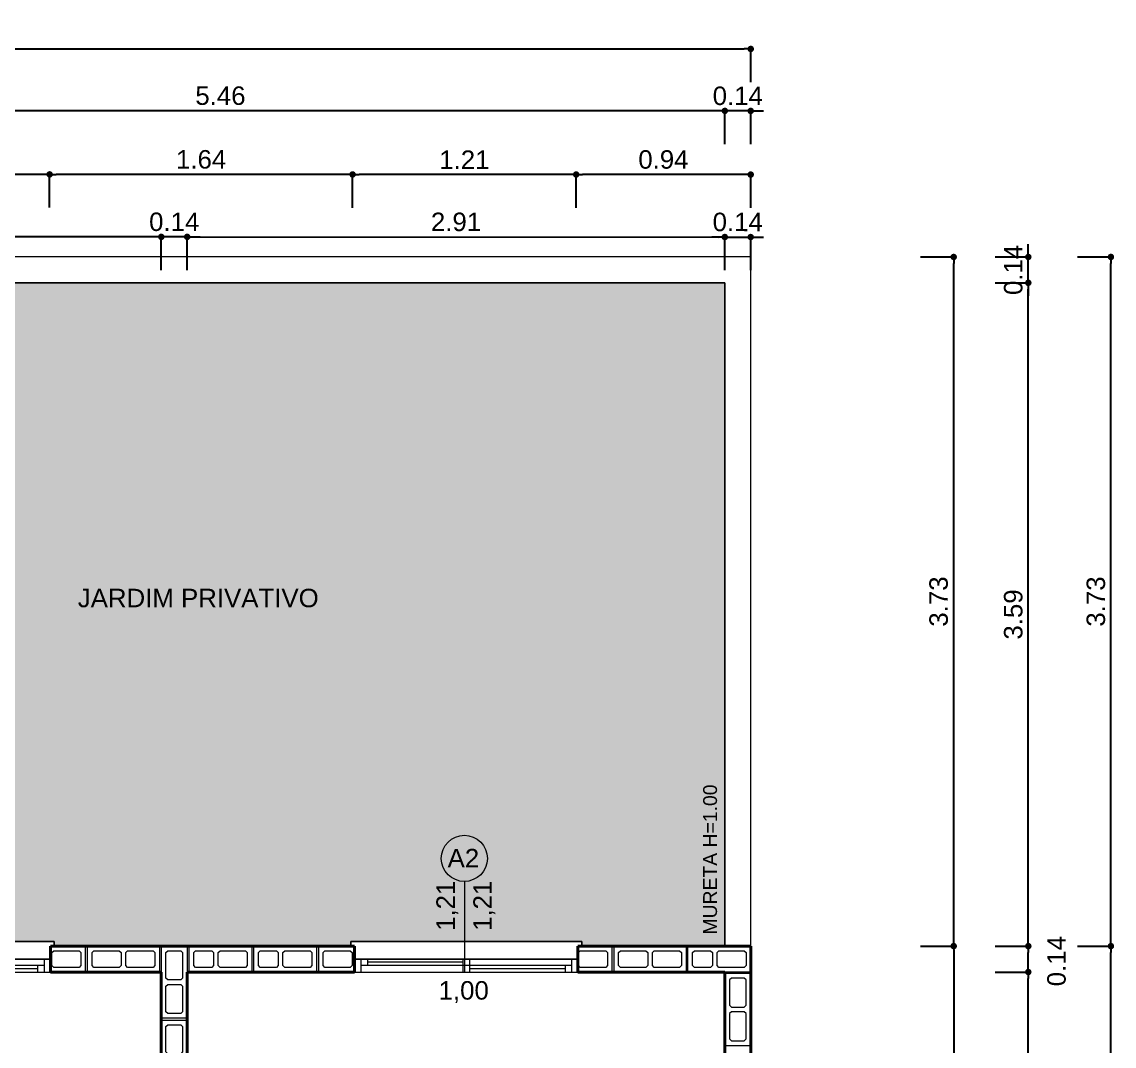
# Model space of a CAD drawing. Header units: millimetres. Extents: x 173 to 410, y -14 to 183.
# Drawn here: x 354.8 to 360.71, y 2.27 to 7.81 of the extents above; entities that cross this region are included whole.
import ezdxf
from ezdxf.enums import TextEntityAlignment as Align

# ---------------------------------------------------------------- set-up
doc = ezdxf.new("R2010")
doc.units = ezdxf.units.MM
doc.layers.get('0').update_dxf_attribs({"color": 4})
for name, color, linetype, lineweight in [('ARQ Alvenaria', 201, 'Continuous', 40), ('ARQ Anotações', 2, 'Continuous', 5), ('ARQ Caixilharia', 140, 'Continuous', 9), ('ARQ Hachuras', 8, 'Continuous', 5), ('ARQ Visto', 152, 'Continuous', 13)]:
    doc.layers.add(name, color=color, linetype=linetype, lineweight=lineweight)
doc.styles.get("Standard").update_dxf_attribs({"font": 'arial.ttf'})
doc.dimstyles.new('Executivo 1-50', dxfattribs={"dimtxt": 0.1, "dimasz": 0.035, "dimexe": 0, "dimexo": 0.0625, "dimgap": 0.03, "dimtad": 1, "dimzin": 0, "dimdsep": 46, "dimtxsty": 'Standard', "dimblk": 'DOT', "dimcen": 0.09, "dimclrd": 8, "dimclre": 8, "dimadec": 0, "dimazin": 0, "dimtfac": 1, "dimtix": 1, "dimtmove": 2, "dimatfit": 3, "dimldrblk": 'DOT', "dimfxl": 0.18, "dimfxlon": 1, "dimtolj": 1, "dimtzin": 0, "dimarcsym": 0})

# ---------------------------------------------------------------- blocks, each defined once
blk = doc.blocks.new('SLAB_182', base_point=(8.245, 5.745))
at = {"layer": 'ARQ Visto', "lineweight": 13, "flags": 128}
blk.add_lwpolyline([(8.245, 5.745), (8.245, 5.675), (9.455, 5.675), (9.455, 5.745), (9.475, 5.745), (9.475, 5.77), (8.225, 5.77), (8.225, 5.745)], close=True, dxfattribs=at)
blk = doc.blocks.new('SLAB_183', base_point=(11.1, 5.745))
at = {"layer": 'ARQ Visto', "lineweight": 13, "flags": 128}
blk.add_lwpolyline([(11.1, 5.745), (11.1, 5.675), (12.31, 5.675), (12.31, 5.745), (12.33, 5.745), (12.33, 5.77), (11.08, 5.77), (11.08, 5.745)], close=True, dxfattribs=at)
blk = doc.blocks.new('_DOT')
at = {"color": 0, "linetype": 'ByBlock', "lineweight": -2}
blk.add_line((-0.5, 0), (-1, 0), dxfattribs=at)
at = {"color": 0, "linetype": 'ByBlock', "const_width": 0.5}
blk.add_lwpolyline([(-0.25, 0, 1), (0.25, 0, 1)], format="xyb", close=True, dxfattribs=at)
blk = doc.blocks.new('*D1903')
at = {"layer": 'ARQ Anotações', "color": 8, "lineweight": -2, "transparency": 16777216}
for p, q in [((360.5099, 2.8096), (360.6899, 2.8096)), ((360.6899, -8.6454), (360.6899, 2.7746)), ((360.5099, -8.6804), (360.6899, -8.6804))]:
    blk.add_line(p, q, dxfattribs=at)
at = {"layer": 'Defpoints', "color": 0, "transparency": 16777216}
for p in [(359.7875, 2.8096), (360.6899, 2.8096), (358.7404, -8.6804)]:
    blk.add_point(p, dxfattribs=at)
at = {"layer": 'ARQ Anotações', "color": 8, "lineweight": -2, "transparency": 16777216, "xscale": 0.035, "yscale": 0.035, "zscale": 0.035}
for p, rotation in [((360.6899, 2.8096), 90), ((360.6899, -8.6804), 270)]:
    blk.add_blockref('_DOT', p, dxfattribs=dict(at, rotation=rotation))
at = {"layer": 'ARQ Anotações', "color": 0, "transparency": 16777216, "insert": (360.6088, -2.9354), "char_height": 0.1, "attachment_point": 5, "rotation": 90}
blk.add_mtext('\\A1;11.49', dxfattribs=at)
blk = doc.blocks.new('*D1915')
at = {"layer": 'ARQ Anotações', "color": 8, "lineweight": -2, "transparency": 16777216}
for p, q in [((360.0627, 2.6696), (360.2427, 2.6696)), ((360.2427, 0.2946), (360.2427, 2.6346)), ((360.0627, 0.2596), (360.2427, 0.2596))]:
    blk.add_line(p, q, dxfattribs=at)
at = {"layer": 'Defpoints', "color": 0, "transparency": 16777216}
for p in [(358.6004, 2.6696), (360.2427, 2.6696), (358.6004, 0.2596)]:
    blk.add_point(p, dxfattribs=at)
at = {"layer": 'ARQ Anotações', "color": 8, "lineweight": -2, "transparency": 16777216, "xscale": 0.035, "yscale": 0.035, "zscale": 0.035}
for p, rotation in [((360.2427, 2.6696), 90), ((360.2427, 0.2596), 270)]:
    blk.add_blockref('_DOT', p, dxfattribs=dict(at, rotation=rotation))
at = {"layer": 'ARQ Anotações', "color": 0, "transparency": 16777216, "insert": (360.1625, 1.4646), "char_height": 0.1, "attachment_point": 5, "rotation": 90}
blk.add_mtext('\\A1;2.41', dxfattribs=at)
blk = doc.blocks.new('*D1916')
at = {"layer": 'ARQ Anotações', "color": 8, "lineweight": -2, "transparency": 16777216}
for p, q in [((360.0627, 2.8096), (360.2427, 2.8096)), ((360.2427, 2.7046), (360.2427, 2.7746)), ((360.0627, 2.6696), (360.2427, 2.6696))]:
    blk.add_line(p, q, dxfattribs=at)
at = {"layer": 'Defpoints', "color": 0, "transparency": 16777216}
for p in [(358.6004, 2.8096), (360.2427, 2.8096), (358.6004, 2.6696)]:
    blk.add_point(p, dxfattribs=at)
at = {"layer": 'ARQ Anotações', "color": 8, "lineweight": -2, "transparency": 16777216, "xscale": 0.035, "yscale": 0.035, "zscale": 0.035}
for p, rotation in [((360.2427, 2.8096), 90), ((360.2427, 2.6696), 270)]:
    blk.add_blockref('_DOT', p, dxfattribs=dict(at, rotation=rotation))
at = {"layer": 'ARQ Anotações', "color": 0, "transparency": 16777216, "insert": (360.3959, 2.7282), "char_height": 0.1, "attachment_point": 5, "rotation": 90}
blk.add_mtext('\\A1;0.14', dxfattribs=at)
blk = doc.blocks.new('*D1923')
at = {"layer": 'ARQ Anotações', "color": 8, "lineweight": -2, "transparency": 16777216}
for p, q in [((353.7345, 2.6696), (353.5545, 2.6696)), ((353.5545, -0.2054), (353.5545, 2.6346)), ((353.7345, -0.2404), (353.5545, -0.2404))]:
    blk.add_line(p, q, dxfattribs=at)
at = {"layer": 'Defpoints', "color": 0, "transparency": 16777216}
for p in [(353.5545, 2.6696), (355.8704, 2.6696), (354.7704, -0.2404)]:
    blk.add_point(p, dxfattribs=at)
at = {"layer": 'ARQ Anotações', "color": 8, "lineweight": -2, "transparency": 16777216, "xscale": 0.035, "yscale": 0.035, "zscale": 0.035}
for p, rotation in [((353.5545, 2.6696), 90), ((353.5545, -0.2404), 270)]:
    blk.add_blockref('_DOT', p, dxfattribs=dict(at, rotation=rotation))
at = {"layer": 'ARQ Anotações', "color": 0, "transparency": 16777216, "insert": (353.4735, 1.2146), "char_height": 0.1, "attachment_point": 5, "rotation": 90}
blk.add_mtext('\\A1;2.91', dxfattribs=at)
blk = doc.blocks.new('*D1941')
at = {"layer": 'ARQ Anotações', "color": 8, "lineweight": -2, "transparency": 16777216}
for p, q in [((360.0627, 6.3996), (360.2427, 6.3996)), ((360.2427, 2.8446), (360.2427, 6.3646)), ((360.0627, 2.8096), (360.2427, 2.8096))]:
    blk.add_line(p, q, dxfattribs=at)
at = {"layer": 'Defpoints', "color": 0, "transparency": 16777216}
for p in [(357.8958, 6.3996), (360.2427, 6.3996), (357.8958, 2.8096)]:
    blk.add_point(p, dxfattribs=at)
at = {"layer": 'ARQ Anotações', "color": 8, "lineweight": -2, "transparency": 16777216, "xscale": 0.035, "yscale": 0.035, "zscale": 0.035}
for p, rotation in [((360.2427, 6.3996), 90), ((360.2427, 2.8096), 270)]:
    blk.add_blockref('_DOT', p, dxfattribs=dict(at, rotation=rotation))
at = {"layer": 'ARQ Anotações', "color": 0, "transparency": 16777216, "insert": (360.1616, 4.6046), "char_height": 0.1, "attachment_point": 5, "rotation": 90}
blk.add_mtext('\\A1;3.59', dxfattribs=at)
blk = doc.blocks.new('*D1942')
at = {"layer": 'ARQ Anotações', "color": 8, "lineweight": -2, "transparency": 16777216}
for p, q in [((360.2427, 6.5746), (360.2427, 6.6096)), ((360.0627, 6.5396), (360.2427, 6.5396)), ((360.2427, 6.3996), (360.2427, 6.5396)), ((360.0627, 6.3996), (360.2427, 6.3996)), ((360.2427, 6.3646), (360.2427, 6.3296))]:
    blk.add_line(p, q, dxfattribs=at)
at = {"layer": 'Defpoints', "color": 0, "transparency": 16777216}
for p in [(357.8958, 6.5396), (360.2427, 6.5396), (357.8958, 6.3996)]:
    blk.add_point(p, dxfattribs=at)
at = {"layer": 'ARQ Anotações', "color": 8, "lineweight": -2, "transparency": 16777216, "xscale": 0.035, "yscale": 0.035, "zscale": 0.035}
for p, rotation in [((360.2427, 6.5396), 270), ((360.2427, 6.3996), 90)]:
    blk.add_blockref('_DOT', p, dxfattribs=dict(at, rotation=rotation))
at = {"layer": 'ARQ Anotações', "color": 0, "transparency": 16777216, "insert": (360.1617, 6.4696), "char_height": 0.1, "attachment_point": 5, "rotation": 90}
blk.add_mtext('\\A1;0.14', dxfattribs=at)
blk = doc.blocks.new('Janela de correr_2')
for p, q in [((0.605, 0), (-0.605, 0)), ((-0.605, 0), (-0.605, -0.07)), ((-0.57, -0.07), (-0.57, 0)), ((-0.535, -0.035), (-0.535, 0)), ((-0.0175, -0.07), (-0.0175, 0)), ((0.0175, -0.07), (0.0175, 0)), ((0.57, -0.07), (0.57, 0)), ((0.605, -0.07), (0.605, 0)), ((-0.57, -0.035), (0.57, -0.035)), ((-0.535, -0.0175), (-0.0175, -0.0175)), ((0.0175, -0.0525), (0.535, -0.0525)), ((0.535, -0.07), (0.535, -0.035)), ((-0.605, -0.07), (0.605, -0.07))]:
    blk.add_line(p, q)
blk = doc.blocks.new('Window-Door Marker - 70_5')
at = {"color": 8}
blk.add_line((0, -0.49), (0, 0), dxfattribs=at)
blk.add_circle((0, -0.615), 0.125, dxfattribs=at)
at = {"insert": (0.1394, 0.1679), "char_height": 0.1, "attachment_point": 7, "rotation": 180}
blk.add_mtext('{1,00}', dxfattribs=at)
for tag, rotation, p in [('AC_WIDO_B_SIZE', -90, (-0.1786, -0.2225)), ('AC_WIDO_A_SIZE', -90, (0.0214, -0.2225)), ('AC_MarkerText_1', 180, (0.0905, -0.5364))]:
    blk.add_attdef(tag, text='', height=0.1, rotation=rotation).set_placement(p, align=Align.BOTTOM_LEFT)
blk = doc.blocks.new('*D2142')
at = {"layer": 'ARQ Anotações', "color": 8, "lineweight": -2, "transparency": 16777216}
for p, q in [((353.7345, 2.6696), (353.5545, 2.6696)), ((353.5545, 2.6346), (353.5545, -0.2054)), ((353.7345, -0.2404), (353.5545, -0.2404))]:
    blk.add_line(p, q, dxfattribs=at)
at = {"layer": 'Defpoints', "color": 0, "transparency": 16777216}
for p in [(355.8704, 2.6696), (353.5545, -0.2404), (354.7704, -0.2404)]:
    blk.add_point(p, dxfattribs=at)
at = {"layer": 'ARQ Anotações', "color": 8, "lineweight": -2, "transparency": 16777216, "xscale": 0.035, "yscale": 0.035, "zscale": 0.035}
for p, rotation in [((353.5545, 2.6696), 90), ((353.5545, -0.2404), 270)]:
    blk.add_blockref('_DOT', p, dxfattribs=dict(at, rotation=rotation))
at = {"layer": 'ARQ Anotações', "color": 0, "transparency": 16777216, "insert": (353.4735, 1.2146), "char_height": 0.1, "attachment_point": 5, "rotation": 90}
blk.add_mtext('\\A1;2.91', dxfattribs=at)
blk = doc.blocks.new('*D2144')
at = {"layer": 'ARQ Anotações', "color": 8, "lineweight": -2, "transparency": 16777216}
for p, q in [((353.3745, 4.0446), (353.5545, 4.0446)), ((353.5545, 4.0096), (353.5545, 2.8446)), ((353.7345, 2.8096), (353.5545, 2.8096))]:
    blk.add_line(p, q, dxfattribs=at)
at = {"layer": 'Defpoints', "color": 0, "transparency": 16777216}
for p in [(353.1403, 4.0446), (353.5545, 2.8096), (355.8704, 2.8096)]:
    blk.add_point(p, dxfattribs=at)
at = {"layer": 'ARQ Anotações', "color": 8, "lineweight": -2, "transparency": 16777216, "xscale": 0.035, "yscale": 0.035, "zscale": 0.035}
for p, rotation in [((353.5545, 4.0446), 90), ((353.5545, 2.8096), 270)]:
    blk.add_blockref('_DOT', p, dxfattribs=dict(at, rotation=rotation))
at = {"layer": 'ARQ Anotações', "color": 0, "transparency": 16777216, "insert": (353.4734, 3.4271), "char_height": 0.1, "attachment_point": 5, "rotation": 90}
blk.add_mtext('\\A1;1.23', dxfattribs=at)
blk = doc.blocks.new('*D2145')
at = {"layer": 'ARQ Anotações', "color": 8, "lineweight": -2, "transparency": 16777216}
for p, q in [((353.7345, 2.8096), (353.5545, 2.8096)), ((353.5545, 2.7746), (353.5545, 2.7046)), ((353.7345, 2.6696), (353.5545, 2.6696))]:
    blk.add_line(p, q, dxfattribs=at)
at = {"layer": 'Defpoints', "color": 0, "transparency": 16777216}
for p in [(355.8704, 2.8096), (353.5545, 2.6696), (355.8704, 2.6696)]:
    blk.add_point(p, dxfattribs=at)
at = {"layer": 'ARQ Anotações', "color": 8, "lineweight": -2, "transparency": 16777216, "xscale": 0.035, "yscale": 0.035, "zscale": 0.035}
for p, rotation in [((353.5545, 2.8096), 90), ((353.5545, 2.6696), 270)]:
    blk.add_blockref('_DOT', p, dxfattribs=dict(at, rotation=rotation))
at = {"layer": 'ARQ Anotações', "color": 0, "transparency": 16777216, "insert": (353.6356, 2.457), "char_height": 0.1, "attachment_point": 5, "rotation": 90}
blk.add_mtext('\\A1;0.14', dxfattribs=at)
blk = doc.blocks.new('*D2178')
at = {"layer": 'ARQ Anotações', "color": 8, "lineweight": -2, "transparency": 16777216}
for p, q in [((332.2507, 7.4854), (332.2507, 7.6654)), ((332.2857, 7.6654), (358.7055, 7.6654)), ((358.7405, 7.4854), (358.7405, 7.6654))]:
    blk.add_line(p, q, dxfattribs=at)
at = {"layer": 'Defpoints', "color": 0, "transparency": 16777216}
for p in [(358.7405, 7.6654), (332.2507, 2.8096), (358.7405, 2.8096)]:
    blk.add_point(p, dxfattribs=at)
at = {"layer": 'ARQ Anotações', "color": 8, "lineweight": -2, "transparency": 16777216, "xscale": 0.035, "yscale": 0.035, "zscale": 0.035, "rotation": 180}
blk.add_blockref('_DOT', (332.2507, 7.6654), dxfattribs=at)
at = {"layer": 'ARQ Anotações', "color": 8, "lineweight": -2, "transparency": 16777216, "xscale": 0.035, "yscale": 0.035, "zscale": 0.035}
blk.add_blockref('_DOT', (358.7405, 7.6654), dxfattribs=at)
at = {"layer": 'ARQ Anotações', "color": 0, "transparency": 16777216, "insert": (345.4956, 7.7465), "char_height": 0.1, "attachment_point": 5}
blk.add_mtext('\\A1;26.49', dxfattribs=at)
blk = doc.blocks.new('*D2179')
at = {"layer": 'ARQ Anotações', "color": 8, "lineweight": -2, "transparency": 16777216}
for p, q in [((357.7955, 6.8056), (357.7956, 6.9856)), ((358.7053, 6.9854), (357.8306, 6.9856)), ((358.7402, 6.8054), (358.7403, 6.9854))]:
    blk.add_line(p, q, dxfattribs=at)
at = {"layer": 'Defpoints', "color": 0, "transparency": 16777216}
for p in [(357.7956, 6.9856), (357.7948, 4.2763), (358.7395, 4.276)]:
    blk.add_point(p, dxfattribs=at)
at = {"layer": 'ARQ Anotações', "color": 8, "lineweight": -2, "transparency": 16777216, "xscale": 0.035, "yscale": 0.035, "zscale": 0.035}
for p, rotation in [((357.7956, 6.9856), 179.9828600628424), ((358.7403, 6.9854), 359.9828600628423)]:
    blk.add_blockref('_DOT', p, dxfattribs=dict(at, rotation=rotation))
at = {"layer": 'ARQ Anotações', "color": 0, "transparency": 16777216, "insert": (358.268, 7.0666), "char_height": 0.1, "attachment_point": 5, "rotation": 359.98286}
blk.add_mtext('\\A1;0.94', dxfattribs=at)
blk = doc.blocks.new('*D2180')
at = {"layer": 'ARQ Anotações', "color": 8, "lineweight": -2, "transparency": 16777216}
for p, q in [((356.5855, 6.806), (356.5856, 6.986)), ((357.7606, 6.9857), (356.6206, 6.986)), ((357.7955, 6.8056), (357.7956, 6.9856))]:
    blk.add_line(p, q, dxfattribs=at)
at = {"layer": 'Defpoints', "color": 0, "transparency": 16777216}
for p in [(356.5856, 6.986), (356.5848, 4.2767), (357.7948, 4.2763)]:
    blk.add_point(p, dxfattribs=at)
at = {"layer": 'ARQ Anotações', "color": 8, "lineweight": -2, "transparency": 16777216, "xscale": 0.035, "yscale": 0.035, "zscale": 0.035}
for p, rotation in [((356.5856, 6.986), 179.9828600628424), ((357.7956, 6.9856), 359.9828600628423)]:
    blk.add_blockref('_DOT', p, dxfattribs=dict(at, rotation=rotation))
at = {"layer": 'ARQ Anotações', "color": 0, "transparency": 16777216, "insert": (357.1906, 7.066), "char_height": 0.1, "attachment_point": 5, "rotation": 359.98286}
blk.add_mtext('\\A1;1.21', dxfattribs=at)
blk = doc.blocks.new('*D2181')
at = {"layer": 'ARQ Anotações', "color": 8, "lineweight": -2, "transparency": 16777216}
for p, q in [((354.9459, 6.8065), (354.9459, 6.9865)), ((356.5506, 6.986), (354.9809, 6.9865)), ((356.5855, 6.806), (356.5856, 6.986))]:
    blk.add_line(p, q, dxfattribs=at)
at = {"layer": 'Defpoints', "color": 0, "transparency": 16777216}
for p in [(354.9459, 6.9865), (354.9451, 4.2772), (356.5848, 4.2767)]:
    blk.add_point(p, dxfattribs=at)
at = {"layer": 'ARQ Anotações', "color": 8, "lineweight": -2, "transparency": 16777216, "xscale": 0.035, "yscale": 0.035, "zscale": 0.035}
for p, rotation in [((354.9459, 6.9865), 179.9828600628424), ((356.5856, 6.986), 359.9828600628423)]:
    blk.add_blockref('_DOT', p, dxfattribs=dict(at, rotation=rotation))
at = {"layer": 'ARQ Anotações', "color": 0, "transparency": 16777216, "insert": (355.7658, 7.0673), "char_height": 0.1, "attachment_point": 5, "rotation": 359.98286}
blk.add_mtext('\\A1;1.64', dxfattribs=at)
blk = doc.blocks.new('*D2182')
at = {"layer": 'ARQ Anotações', "color": 8, "lineweight": -2, "transparency": 16777216}
for p, q in [((353.7359, 6.8069), (353.7359, 6.9869)), ((354.9109, 6.9865), (353.7709, 6.9869)), ((354.9459, 6.8065), (354.9459, 6.9865))]:
    blk.add_line(p, q, dxfattribs=at)
at = {"layer": 'Defpoints', "color": 0, "transparency": 16777216}
for p in [(353.7359, 6.9869), (353.7351, 4.2775), (354.9451, 4.2772)]:
    blk.add_point(p, dxfattribs=at)
at = {"layer": 'ARQ Anotações', "color": 8, "lineweight": -2, "transparency": 16777216, "xscale": 0.035, "yscale": 0.035, "zscale": 0.035}
for p, rotation in [((353.7359, 6.9869), 179.9828600628424), ((354.9459, 6.9865), 359.9828600628423)]:
    blk.add_blockref('_DOT', p, dxfattribs=dict(at, rotation=rotation))
at = {"layer": 'ARQ Anotações', "color": 0, "transparency": 16777216, "insert": (354.341, 7.0669), "char_height": 0.1, "attachment_point": 5, "rotation": 359.98286}
blk.add_mtext('\\A1;1.21', dxfattribs=at)
blk = doc.blocks.new('*D2186')
at = {"layer": 'ARQ Anotações', "color": 8, "lineweight": -2, "transparency": 16777216}
for p, q in [((355.5152, 6.6484), (355.4802, 6.6484)), ((355.5501, 6.4684), (355.5502, 6.6484)), ((355.6902, 6.6483), (355.5502, 6.6484)), ((355.6901, 6.4683), (355.6902, 6.6483)), ((355.7252, 6.6483), (355.7602, 6.6483))]:
    blk.add_line(p, q, dxfattribs=at)
at = {"layer": 'Defpoints', "color": 0, "transparency": 16777216}
for p in [(355.5502, 6.6484), (355.5491, 3.199), (355.6891, 3.199)]:
    blk.add_point(p, dxfattribs=at)
at = {"layer": 'ARQ Anotações', "color": 8, "lineweight": -2, "transparency": 16777216, "xscale": 0.035, "yscale": 0.035, "zscale": 0.035}
for p, rotation in [((355.5502, 6.6484), 359.9828600628423), ((355.6902, 6.6483), 179.9828600628424)]:
    blk.add_blockref('_DOT', p, dxfattribs=dict(at, rotation=rotation))
at = {"layer": 'ARQ Anotações', "color": 0, "transparency": 16777216, "insert": (355.6202, 6.7294), "char_height": 0.1, "attachment_point": 5, "rotation": 359.98286}
blk.add_mtext('\\A1;0.14', dxfattribs=at)
blk = doc.blocks.new('*D2187')
at = {"layer": 'ARQ Anotações', "color": 8, "lineweight": -2, "transparency": 16777216}
for p, q in [((353.1401, 6.4691), (353.1402, 6.6491)), ((355.5152, 6.6484), (353.1752, 6.6491)), ((355.5501, 6.4684), (355.5502, 6.6484))]:
    blk.add_line(p, q, dxfattribs=at)
at = {"layer": 'Defpoints', "color": 0, "transparency": 16777216}
for p in [(353.1402, 6.6491), (353.1392, 3.3397), (355.5491, 3.199)]:
    blk.add_point(p, dxfattribs=at)
at = {"layer": 'ARQ Anotações', "color": 8, "lineweight": -2, "transparency": 16777216, "xscale": 0.035, "yscale": 0.035, "zscale": 0.035}
for p, rotation in [((353.1402, 6.6491), 179.9828600628424), ((355.5502, 6.6484), 359.9828600628423)]:
    blk.add_blockref('_DOT', p, dxfattribs=dict(at, rotation=rotation))
at = {"layer": 'ARQ Anotações', "color": 0, "transparency": 16777216, "insert": (354.3452, 6.7289), "char_height": 0.1, "attachment_point": 5, "rotation": 359.98286}
blk.add_mtext('\\A1;2.41', dxfattribs=at)
blk = doc.blocks.new('*D2190')
at = {"layer": 'ARQ Anotações', "color": 8, "lineweight": -2, "transparency": 16777216}
for p, q in [((358.5654, 7.3301), (358.5304, 7.3301)), ((358.6003, 7.1501), (358.6004, 7.3301)), ((358.7404, 7.33), (358.6004, 7.3301)), ((358.7403, 7.15), (358.7404, 7.33)), ((358.7754, 7.33), (358.8104, 7.33))]:
    blk.add_line(p, q, dxfattribs=at)
at = {"layer": 'Defpoints', "color": 0, "transparency": 16777216}
for p in [(358.6004, 7.3301), (358.5997, 5.0941), (358.7397, 5.094)]:
    blk.add_point(p, dxfattribs=at)
at = {"layer": 'ARQ Anotações', "color": 8, "lineweight": -2, "transparency": 16777216, "xscale": 0.035, "yscale": 0.035, "zscale": 0.035}
for p, rotation in [((358.6004, 7.3301), 359.9828529428854), ((358.7404, 7.33), 179.9828529428853)]:
    blk.add_blockref('_DOT', p, dxfattribs=dict(at, rotation=rotation))
at = {"layer": 'ARQ Anotações', "color": 0, "transparency": 16777216, "insert": (358.6704, 7.4111), "char_height": 0.1, "attachment_point": 5, "rotation": 359.98285}
blk.add_mtext('\\A1;0.14', dxfattribs=at)
blk = doc.blocks.new('*D2191')
at = {"layer": 'ARQ Anotações', "color": 8, "lineweight": -2, "transparency": 16777216}
for p, q in [((353.1402, 7.1517), (353.1403, 7.3317)), ((358.5654, 7.3301), (353.1753, 7.3317)), ((358.6003, 7.1501), (358.6004, 7.3301))]:
    blk.add_line(p, q, dxfattribs=at)
at = {"layer": 'Defpoints', "color": 0, "transparency": 16777216}
for p in [(353.1403, 7.3317), (358.5997, 5.0941), (353.1395, 4.7532)]:
    blk.add_point(p, dxfattribs=at)
at = {"layer": 'ARQ Anotações', "color": 8, "lineweight": -2, "transparency": 16777216, "xscale": 0.035, "yscale": 0.035, "zscale": 0.035}
for p, rotation in [((353.1403, 7.3317), 179.9828529428853), ((358.6004, 7.3301), 359.9828529428854)]:
    blk.add_blockref('_DOT', p, dxfattribs=dict(at, rotation=rotation))
at = {"layer": 'ARQ Anotações', "color": 0, "transparency": 16777216, "insert": (355.8703, 7.4119), "char_height": 0.1, "attachment_point": 5, "rotation": 359.98285}
blk.add_mtext('\\A1;5.46', dxfattribs=at)
blk = doc.blocks.new('*D2193')
at = {"layer": 'ARQ Anotações', "color": 8, "lineweight": -2, "transparency": 16777216}
for p, q in [((355.6904, 6.4683), (355.6905, 6.6483)), ((355.7255, 6.6483), (358.5652, 6.6475)), ((358.6001, 6.4675), (358.6002, 6.6475))]:
    blk.add_line(p, q, dxfattribs=at)
at = {"layer": 'Defpoints', "color": 0, "transparency": 16777216}
for p in [(358.6002, 6.6475), (358.599, 2.8057), (355.6893, 2.5153)]:
    blk.add_point(p, dxfattribs=at)
at = {"layer": 'ARQ Anotações', "color": 8, "lineweight": -2, "transparency": 16777216, "xscale": 0.035, "yscale": 0.035, "zscale": 0.035}
for p, rotation in [((355.6905, 6.6483), 179.9828600628424), ((358.6002, 6.6475), 359.9828600628423)]:
    blk.add_blockref('_DOT', p, dxfattribs=dict(at, rotation=rotation))
at = {"layer": 'ARQ Anotações', "color": 0, "transparency": 16777216, "insert": (357.1454, 6.7289), "char_height": 0.1, "attachment_point": 5, "rotation": 359.98286}
blk.add_mtext('\\A1;2.91', dxfattribs=at)
blk = doc.blocks.new('*D2194')
at = {"layer": 'ARQ Anotações', "color": 8, "lineweight": -2, "transparency": 16777216}
for p, q in [((358.5652, 6.6475), (358.5302, 6.6475)), ((358.6001, 6.4675), (358.6002, 6.6475)), ((358.6002, 6.6475), (358.7402, 6.6474)), ((358.7401, 6.4674), (358.7402, 6.6474)), ((358.7752, 6.6474), (358.8102, 6.6474))]:
    blk.add_line(p, q, dxfattribs=at)
at = {"layer": 'Defpoints', "color": 0, "transparency": 16777216}
for p in [(358.7402, 6.6474), (358.599, 2.8057), (358.739, 2.8056)]:
    blk.add_point(p, dxfattribs=at)
at = {"layer": 'ARQ Anotações', "color": 8, "lineweight": -2, "transparency": 16777216, "xscale": 0.035, "yscale": 0.035, "zscale": 0.035}
for p, rotation in [((358.6002, 6.6475), 359.9828600628423), ((358.7402, 6.6474), 179.9828600628424)]:
    blk.add_blockref('_DOT', p, dxfattribs=dict(at, rotation=rotation))
at = {"layer": 'ARQ Anotações', "color": 0, "transparency": 16777216, "insert": (358.6702, 6.7285), "char_height": 0.1, "attachment_point": 5, "rotation": 359.98286}
blk.add_mtext('\\A1;0.14', dxfattribs=at)
blk = doc.blocks.new('*D2241')
at = {"layer": 'ARQ Anotações', "color": 8, "lineweight": -2, "transparency": 16777216}
for p, q in [((359.6589, 6.5396), (359.8389, 6.5396)), ((359.8389, 2.8446), (359.8389, 6.5046)), ((359.6589, 2.8096), (359.8389, 2.8096))]:
    blk.add_line(p, q, dxfattribs=at)
at = {"layer": 'Defpoints', "color": 0, "transparency": 16777216}
for p in [(358.3365, 6.5396), (359.8389, 6.5396), (358.1965, 2.8096)]:
    blk.add_point(p, dxfattribs=at)
at = {"layer": 'ARQ Anotações', "color": 8, "lineweight": -2, "transparency": 16777216, "xscale": 0.035, "yscale": 0.035, "zscale": 0.035}
for p, rotation in [((359.8389, 6.5396), 90), ((359.8389, 2.8096), 270)]:
    blk.add_blockref('_DOT', p, dxfattribs=dict(at, rotation=rotation))
at = {"layer": 'ARQ Anotações', "color": 0, "transparency": 16777216, "insert": (359.7578, 4.6746), "char_height": 0.1, "attachment_point": 5, "rotation": 90}
blk.add_mtext('\\A1;3.73', dxfattribs=at)
blk = doc.blocks.new('*D2252')
at = {"layer": 'ARQ Anotações', "color": 8, "lineweight": -2, "transparency": 16777216}
for p, q in [((359.6589, 2.8096), (359.8389, 2.8096)), ((359.8389, 2.7746), (359.8389, -0.2704)), ((359.6589, -0.3054), (359.8389, -0.3054))]:
    blk.add_line(p, q, dxfattribs=at)
at = {"layer": 'Defpoints', "color": 0, "transparency": 16777216}
for p in [(358.7404, 2.8096), (358.6879, -0.3054), (359.8389, -0.3054)]:
    blk.add_point(p, dxfattribs=at)
at = {"layer": 'ARQ Anotações', "color": 8, "lineweight": -2, "transparency": 16777216, "xscale": 0.035, "yscale": 0.035, "zscale": 0.035}
for p, rotation in [((359.8389, 2.8096), 90), ((359.8389, -0.3054), 270)]:
    blk.add_blockref('_DOT', p, dxfattribs=dict(at, rotation=rotation))
at = {"layer": 'ARQ Anotações', "color": 0, "transparency": 16777216, "insert": (359.7578, 1.2521), "char_height": 0.1, "attachment_point": 5, "rotation": 90}
blk.add_mtext('\\A1;3.11', dxfattribs=at)
blk = doc.blocks.new('*D2263')
at = {"layer": 'ARQ Anotações', "color": 8, "lineweight": -2, "transparency": 16777216}
for p, q in [((360.5099, 6.5396), (360.6899, 6.5396)), ((360.6899, 2.8446), (360.6899, 6.5046)), ((360.5099, 2.8096), (360.6899, 2.8096))]:
    blk.add_line(p, q, dxfattribs=at)
at = {"layer": 'Defpoints', "color": 0, "transparency": 16777216}
for p in [(359.1875, 6.5396), (360.6899, 6.5396), (359.0475, 2.8096)]:
    blk.add_point(p, dxfattribs=at)
at = {"layer": 'ARQ Anotações', "color": 8, "lineweight": -2, "transparency": 16777216, "xscale": 0.035, "yscale": 0.035, "zscale": 0.035}
for p, rotation in [((360.6899, 6.5396), 90), ((360.6899, 2.8096), 270)]:
    blk.add_blockref('_DOT', p, dxfattribs=dict(at, rotation=rotation))
at = {"layer": 'ARQ Anotações', "color": 0, "transparency": 16777216, "insert": (360.6088, 4.6746), "char_height": 0.1, "attachment_point": 5, "rotation": 90}
blk.add_mtext('\\A1;3.73', dxfattribs=at)

msp = doc.modelspace()

# ---------------------------------------------------------------- hatches: boundary and pattern name
at = {"layer": 'ARQ Hachuras'}
h = msp.add_hatch(dxfattribs=at)
h.set_pattern_fill('GRASS', color=256, scale=0.1, angle=67.14411, style=0)
h.set_pattern_definition([(157.1441, (332.250674, -8.68044), (-0.09262387, -0.03769375), [0.01875, -0.12267136]), (112.1441, (332.25067, -8.68044), (-0.09262387, -0.03769375), [0.01875, -0.08125]), (202.1441, (332.25067, -8.68044), (0.03769375, -0.09262387), [0.01875, -0.08125])])
h.paths.add_polyline_path([(356.5755, 2.8346), (357.8255, 2.8346), (357.8255, 2.8096), (358.6004, 2.8096), (358.6004, 6.3996), (353.1402, 6.3996), (353.1403, 2.8096), (353.7205, 2.8096), (353.7205, 2.8346), (354.9705, 2.8346), (354.9705, 2.8096), (356.5755, 2.8096)])

# ---------------------------------------------------------------- linework, layer by layer
at = {"layer": 'ARQ Alvenaria'}
for p, q in [((354.9504, 2.8096), (354.9504, 2.6696)), ((356.5955, 2.8096), (354.9504, 2.8096)), ((356.5955, 2.8096), (356.5955, 2.6696)), ((357.8055, 2.8096), (357.8055, 2.6696)), ((358.7404, 2.8096), (357.8055, 2.8096)), ((358.7404, -0.3054), (358.7404, 2.8096)), ((354.9504, 2.6696), (355.5504, 2.6696)), ((355.5504, 2.6696), (355.5504, -0.2404)), ((355.6904, -0.2404), (355.6904, 2.6696)), ((355.6904, 2.6696), (356.5955, 2.6696)), ((357.8055, 2.6696), (358.6004, 2.6696)), ((358.6004, 2.6696), (358.6004, 0.2596))]:
    msp.add_line(p, q, dxfattribs=at)
at = {"layer": 'ARQ Hachuras', "flags": 128}
for points in [[(354.9505, 2.6696), (355.1405, 2.6696), (355.1405, 2.8096), (354.9505, 2.8096)], [(356.5955, 2.8096), (356.4005, 2.8096), (356.4005, 2.6696), (356.5955, 2.6696)], [(357.8055, 2.6696), (357.9905, 2.6696), (357.9905, 2.8096), (357.8055, 2.8096)]]:
    msp.add_lwpolyline(points, dxfattribs=at)
for points in [[(355.1155, 2.7046), (355.1055, 2.6946), (354.968, 2.6946), (354.958, 2.7046), (354.958, 2.7746), (354.968, 2.7846), (355.1055, 2.7846), (355.1155, 2.7746)], [(355.5405, 2.6696), (355.1505, 2.6696), (355.1505, 2.8096), (355.5405, 2.8096)], [(355.333, 2.7046), (355.323, 2.6946), (355.1855, 2.6946), (355.1755, 2.7046), (355.1755, 2.7746), (355.1855, 2.7846), (355.323, 2.7846), (355.333, 2.7746)], [(355.5155, 2.7046), (355.5055, 2.6946), (355.368, 2.6946), (355.358, 2.7046), (355.358, 2.7746), (355.368, 2.7846), (355.5055, 2.7846), (355.5155, 2.7746)], [(355.5505, 2.4196), (355.5505, 2.8096), (355.6905, 2.8096), (355.6905, 2.4196)], [(355.5855, 2.6271), (355.5755, 2.6371), (355.5755, 2.7746), (355.5855, 2.7846), (355.6555, 2.7846), (355.6655, 2.7746), (355.6655, 2.6371), (355.6555, 2.6271)], [(355.7005, 2.8096), (356.0405, 2.8096), (356.0405, 2.6696), (355.7005, 2.6696)], [(355.7255, 2.7746), (355.7355, 2.7846), (355.823, 2.7846), (355.833, 2.7746), (355.833, 2.7046), (355.823, 2.6946), (355.7355, 2.6946), (355.7255, 2.7046)], [(355.858, 2.7746), (355.868, 2.7846), (356.0055, 2.7846), (356.0155, 2.7746), (356.0155, 2.7046), (356.0055, 2.6946), (355.868, 2.6946), (355.858, 2.7046)], [(356.0505, 2.8096), (356.3905, 2.8096), (356.3905, 2.6696), (356.0505, 2.6696)], [(356.0755, 2.7746), (356.0855, 2.7846), (356.173, 2.7846), (356.183, 2.7746), (356.183, 2.7046), (356.173, 2.6946), (356.0855, 2.6946), (356.0755, 2.7046)], [(356.208, 2.7746), (356.218, 2.7846), (356.3555, 2.7846), (356.3655, 2.7746), (356.3655, 2.7046), (356.3555, 2.6946), (356.218, 2.6946), (356.208, 2.7046)], [(356.583, 2.7046), (356.573, 2.6946), (356.4355, 2.6946), (356.4255, 2.7046), (356.4255, 2.7746), (356.4355, 2.7846), (356.573, 2.7846), (356.583, 2.7746)], [(357.9655, 2.7046), (357.9555, 2.6946), (357.818, 2.6946), (357.808, 2.7046), (357.808, 2.7746), (357.818, 2.7846), (357.9555, 2.7846), (357.9655, 2.7746)], [(358.3905, 2.6696), (358.0005, 2.6696), (358.0005, 2.8096), (358.3905, 2.8096)], [(358.183, 2.7046), (358.173, 2.6946), (358.0355, 2.6946), (358.0255, 2.7046), (358.0255, 2.7746), (358.0355, 2.7846), (358.173, 2.7846), (358.183, 2.7746)], [(358.3655, 2.7046), (358.3555, 2.6946), (358.218, 2.6946), (358.208, 2.7046), (358.208, 2.7746), (358.218, 2.7846), (358.3555, 2.7846), (358.3655, 2.7746)], [(358.4005, 2.8096), (358.7405, 2.8096), (358.7405, 2.6696), (358.4005, 2.6696)], [(358.4255, 2.7746), (358.4355, 2.7846), (358.523, 2.7846), (358.533, 2.7746), (358.533, 2.7046), (358.523, 2.6946), (358.4355, 2.6946), (358.4255, 2.7046)], [(358.558, 2.7746), (358.568, 2.7846), (358.7055, 2.7846), (358.7155, 2.7746), (358.7155, 2.7046), (358.7055, 2.6946), (358.568, 2.6946), (358.558, 2.7046)], [(358.7405, 2.2721), (358.7405, 2.6621), (358.6005, 2.6621), (358.6005, 2.2721)], [(355.5855, 2.4446), (355.5755, 2.4546), (355.5755, 2.5921), (355.5855, 2.6021), (355.6555, 2.6021), (355.6655, 2.5921), (355.6655, 2.4546), (355.6555, 2.4446)], [(358.7055, 2.4796), (358.7155, 2.4896), (358.7155, 2.6271), (358.7055, 2.6371), (358.6355, 2.6371), (358.6255, 2.6271), (358.6255, 2.4896), (358.6355, 2.4796)], [(358.7055, 2.2971), (358.7155, 2.3071), (358.7155, 2.4446), (358.7055, 2.4546), (358.6355, 2.4546), (358.6255, 2.4446), (358.6255, 2.3071), (358.6355, 2.2971)], [(355.5505, 2.0196), (355.5505, 2.4096), (355.6905, 2.4096), (355.6905, 2.0196)], [(355.5855, 2.2271), (355.5755, 2.2371), (355.5755, 2.3746), (355.5855, 2.3846), (355.6555, 2.3846), (355.6655, 2.3746), (355.6655, 2.2371), (355.6555, 2.2271)]]:
    msp.add_lwpolyline(points, close=True, dxfattribs=at)
at = {"layer": 'ARQ Visto'}
for p, q in [((358.7404, 6.5396), (353.0002, 6.5396)), ((358.7404, 2.8096), (358.7404, 6.5396)), ((358.6004, 6.3996), (353.1402, 6.3996)), ((353.1402, 6.3996), (358.6004, 6.3996)), ((358.6004, 2.8096), (358.6004, 6.3996)), ((358.6004, 6.3996), (358.6004, 2.8096)), ((353.7205, 2.8346), (354.9705, 2.8346)), ((354.9705, 2.8346), (354.9705, 2.8096)), ((354.9705, 2.8096), (356.5755, 2.8096)), ((356.5755, 2.8346), (357.8255, 2.8346)), ((356.5755, 2.8096), (356.5755, 2.8346)), ((357.8255, 2.8346), (357.8255, 2.8096)), ((357.8255, 2.8096), (358.6004, 2.8096))]:
    msp.add_line(p, q, dxfattribs=at)

# ---------------------------------------------------------------- block references
at = {"layer": 'ARQ Anotações', "rotation": 180}
msp.add_blockref('Window-Door Marker - 70_5', (357.1904, 2.6696), dxfattribs=at).add_auto_attribs({'AC_MarkerText_1': 'A2', 'AC_WIDO_A_SIZE': '1,21', 'AC_WIDO_B_SIZE': '1,21'})
at = {"layer": 'ARQ Caixilharia', "rotation": 179.9999999999999}
for p in [(354.3454, 2.6696), (357.2005, 2.6696)]:
    msp.add_blockref('Janela de correr_2', p, dxfattribs=at)
at = {"layer": 'ARQ Visto'}
for name, p in [('SLAB_182', (353.7405, 2.8096)), ('SLAB_183', (356.5955, 2.8096))]:
    msp.add_blockref(name, p, dxfattribs=at)

# ---------------------------------------------------------------- texts
at = {"layer": 'ARQ Anotações', "insert": (355.7503, 4.6931), "char_height": 0.1, "attachment_point": 5}
msp.add_mtext('{JARDIM PRIVATIVO}', dxfattribs=at)
at = {"layer": 'ARQ Anotações', "insert": (358.559, 3.2783), "char_height": 0.075, "attachment_point": 8, "rotation": 90}
msp.add_mtext('{MURETA H=1.00}', dxfattribs=at)

# ---------------------------------------------------------------- dimensions: what is measured, and where the dimension line sits
at = {"layer": 'ARQ Anotações'}
dim = msp.add_linear_dim(base=(358.7405, 7.6654), p1=(332.2507, 2.8096), p2=(358.7405, 2.8096), dimstyle='Executivo 1-50', dxfattribs=at)
dim.commit()
dim.dimension.update_dxf_attribs({"geometry": '*D2178', "text_midpoint": (345.4956, 7.7465)})
for base, p1, p2, angle, picture, middle in [((353.1403, 7.3317), (358.5997, 5.0941), (353.1395, 4.7532), 179.98285, '*D2191', (355.8703, 7.4119)), ((358.6004, 7.3301), (358.7397, 5.094), (358.5997, 5.0941), 179.98285, '*D2190', (358.6704, 7.4111)), ((353.7359, 6.9869), (354.9451, 4.2772), (353.7351, 4.2775), 179.98286, '*D2182', (354.341, 7.0669)), ((354.9459, 6.9865), (356.5848, 4.2767), (354.9451, 4.2772), 179.98286, '*D2181', (355.7658, 7.0673)), ((356.5856, 6.986), (357.7948, 4.2763), (356.5848, 4.2767), 179.98286, '*D2180', (357.1906, 7.066)), ((357.7956, 6.9856), (358.7395, 4.276), (357.7948, 4.2763), 179.98286, '*D2179', (358.268, 7.0666)), ((353.1402, 6.6491), (355.5491, 3.199), (353.1392, 3.3397), 179.98286, '*D2187', (354.3452, 6.7289)), ((355.5502, 6.6484), (355.6891, 3.199), (355.5491, 3.199), 179.98286, '*D2186', (355.6202, 6.7294)), ((358.6002, 6.6475), (355.6893, 2.5153), (358.599, 2.8057), 179.98286, '*D2193', (357.1454, 6.7289)), ((358.7402, 6.6474), (358.599, 2.8057), (358.739, 2.8056), 179.98286, '*D2194', (358.6702, 6.7285)), ((360.2427, 6.5396), (357.8958, 6.3996), (357.8958, 6.5396), 90, '*D1942', (360.1617, 6.4696)), ((359.8389, 6.5396), (358.1965, 2.8096), (358.3365, 6.5396), 90, '*D2241', (359.7578, 4.6746)), ((360.6899, 6.5396), (359.0475, 2.8096), (359.1875, 6.5396), 90, '*D2263', (360.6088, 4.6746)), ((360.2427, 6.3996), (357.8958, 2.8096), (357.8958, 6.3996), 90, '*D1941', (360.1616, 4.6046)), ((353.55452, 2.80957), (353.14026, 4.04456), (355.87038, 2.80957), 270, '*D2144', (353.47343, 3.42707)), ((359.83886, -0.30537), (358.74037, 2.80958), (358.68786, -0.30537), 90, '*D2252', (359.75777, 1.25211)), ((360.6899, 2.8096), (358.7404, -8.6804), (359.7875, 2.8096), 90, '*D1903', (360.6088, -2.9354)), ((353.5545, 2.6696), (354.7704, -0.2404), (355.8704, 2.6696), 90, '*D1923', (353.4735, 1.2146)), ((353.5545, -0.2404), (355.8704, 2.6696), (354.7704, -0.2404), 270, '*D2142', (353.4735, 1.2146)), ((360.2427, 2.6696), (358.6004, 0.2596), (358.6004, 2.6696), 90, '*D1915', (360.1625, 1.4646))]:
    dim = msp.add_linear_dim(base=base, p1=p1, p2=p2, angle=angle, dimstyle='Executivo 1-50', dxfattribs=at)
    dim.commit()
    dim.dimension.update_dxf_attribs({"geometry": picture, "text_midpoint": middle})
for base, p1, p2, angle, picture, middle in [((360.2427, 2.8096), (358.6004, 2.6696), (358.6004, 2.8096), 90, '*D1916', (360.3959, 2.7282)), ((353.5545, 2.6696), (355.8704, 2.8096), (355.8704, 2.6696), 270, '*D2145', (353.6356, 2.457))]:
    dim = msp.add_linear_dim(base=base, p1=p1, p2=p2, angle=angle, dimstyle='Executivo 1-50', dxfattribs=at)
    dim.commit()
    dim.dimension.update_dxf_attribs({"geometry": picture, "text_midpoint": middle, "dimtype": 160})

doc.saveas('drawing.dxf')
